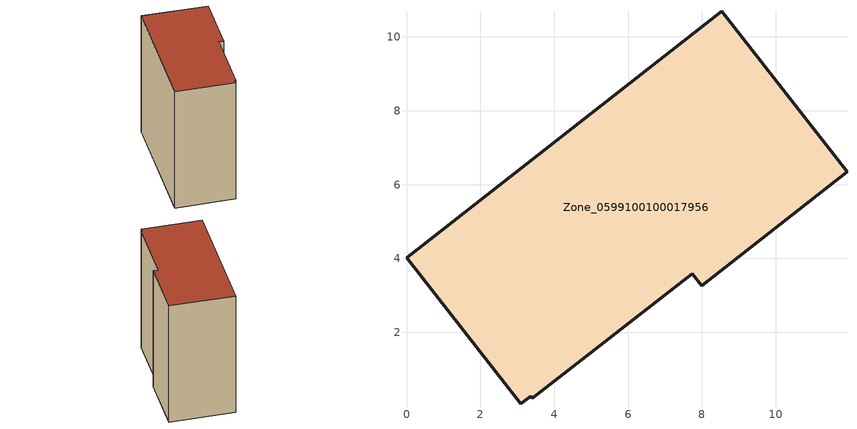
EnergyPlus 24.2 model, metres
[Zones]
Zone_0599100100017956
 floor ground (C_G): 8.54,10.7 11.93,6.35 7.99,3.26 7.74,3.58 3.41,0.21 3.36,0.27 3.1,0.07 0,4.03 z0
 wall outside (C_F): 11.93,6.35 8.54,10.7 0,4.03 3.1,0.07 3.36,0.27 3.41,0.21 7.74,3.58 7.99,3.26 11.93,6.35 z0:11.31
 roof outside (C_R): 0,4.03 3.1,0.07 3.36,0.27 3.41,0.21 7.74,3.58 7.99,3.26 11.93,6.35 8.54,10.7 z11.31
[BUILDING]
Pand.0599100100017956: North Axis=0; Terrain=City; Loads Convergence Tolerance Value=0.04; Temperature Convergence Tolerance Value=0.4; Solar Distribution=FullExterior; Maximum Number of Warmup Days=25; Minimum Number of Warmup Days=1
[Site:Location]
Rotterdam.The.Hague.AP_ZH_NLD Design_Conditions: Latitude=51.96; Longitude=4.45; Time Zone=1; Elevation=-4.5
[SITE:GROUNDTEMPERATURE:BUILDINGSURFACE]
18, 18, 18, 18, 18, 18, 18, 18, 18, 18, 18, 18
[MATERIAL] Thermal Absorptance=0.9; Solar Absorptance=0.7; Visible Absorptance=0.7
Name | Roughness | Thickness | Conductivity | Density | Specific Heat
G.TI.2015-2018 | MediumSmooth | 0.15 | 0.0428571 | 540 | 1210
F.TI.2015-2018 | Rough | 0.3 | 0.0666667 | 1920 | 840
R.TI.2015-2018 | MediumRough | 0.2 | 0.0333333 | 1500 | 1000
[CONSTRUCTION]
C_G: G.TI.2015-2018
C_F: F.TI.2015-2018
C_R: R.TI.2015-2018
[ZONE]
Zone_0599100100017956: Type=1; Multiplier=1; Ceiling Height=Autocalculate; Volume=Autocalculate; Floor Area=autocalculate; Part of Total Floor Area=Yes
[ZONEINFILTRATION:DESIGNFLOWRATE]
Infil_Zone_0599100100017956: Zone or ZoneList or Space or SpaceList=Zone_0599100100017956; Schedule=AlwaysOn; Design Flow Rate Calculation Method=Flow/Area; Flow Rate per Floor Area=0.0015; Constant Term Coefficient=1; Temperature Term Coefficient=0; Velocity Term Coefficient=0; Velocity Squared Term Coefficient=0
[HVACTEMPLATE:ZONE:IDEALLOADSAIRSYSTEM]
Zone_0599100100017956: Maximum Heating Supply Air Temperature=50; Minimum Cooling Supply Air Temperature=13; Maximum Heating Supply Air Humidity Ratio=0.0156; Minimum Cooling Supply Air Humidity Ratio=0.0077; Heating Limit=NoLimit; Cooling Limit=NoLimit; Dehumidification Control Type=ConstantSensibleHeatRatio; Cooling Sensible Heat Ratio=0.7; Dehumidification Setpoint=60; Humidification Control Type=None; Humidification Setpoint=30; Outdoor Air Method=None; Outdoor Air Flow Rate per Person=0.00944; Outdoor Air Flow Rate per Zone Floor Area=0; Outdoor Air Flow Rate per Zone=0; Demand Controlled Ventilation Type=None; Outdoor Air Economizer Type=NoEconomizer; Heat Recovery Type=None; Sensible Heat Recovery Effectiveness=0.7; Latent Heat Recovery Effectiveness=0.65
[ZONECONTROL:THERMOSTAT]
ThermostatControl_Zone_0599100100017956: Zone or ZoneList=Zone_0599100100017956; Control Type Schedule=DualSetpointControlType; Control 1=Thermostat_Zone_0599100100017956; Temperature Difference Between Cutout And Setpoint=0
[THERMOSTATSETPOINT:DUALSETPOINT]
Thermostat_Zone_0599100100017956: Heating Setpoint Temperature Schedule=HeatingSetpoint_Zone_0599100100017956; Cooling Setpoint Temperature Schedule=CoolingSetpoint_Zone_0599100100017956
[SCHEDULE:COMPACT]
HeatingSetpoint_Zone_0599100100017956: Through: 12/31, For: AllDays, Until: 24:00, 21
CoolingSetpoint_Zone_0599100100017956: Through: 12/31, For: AllDays, Until: 24:00, 24
DualSetpointControlType: Through: 12/31, For: AllDays, Until: 24:00, 4
AlwaysOn: Through: 12/31, For: AllDays, Until: 24:00, 1
